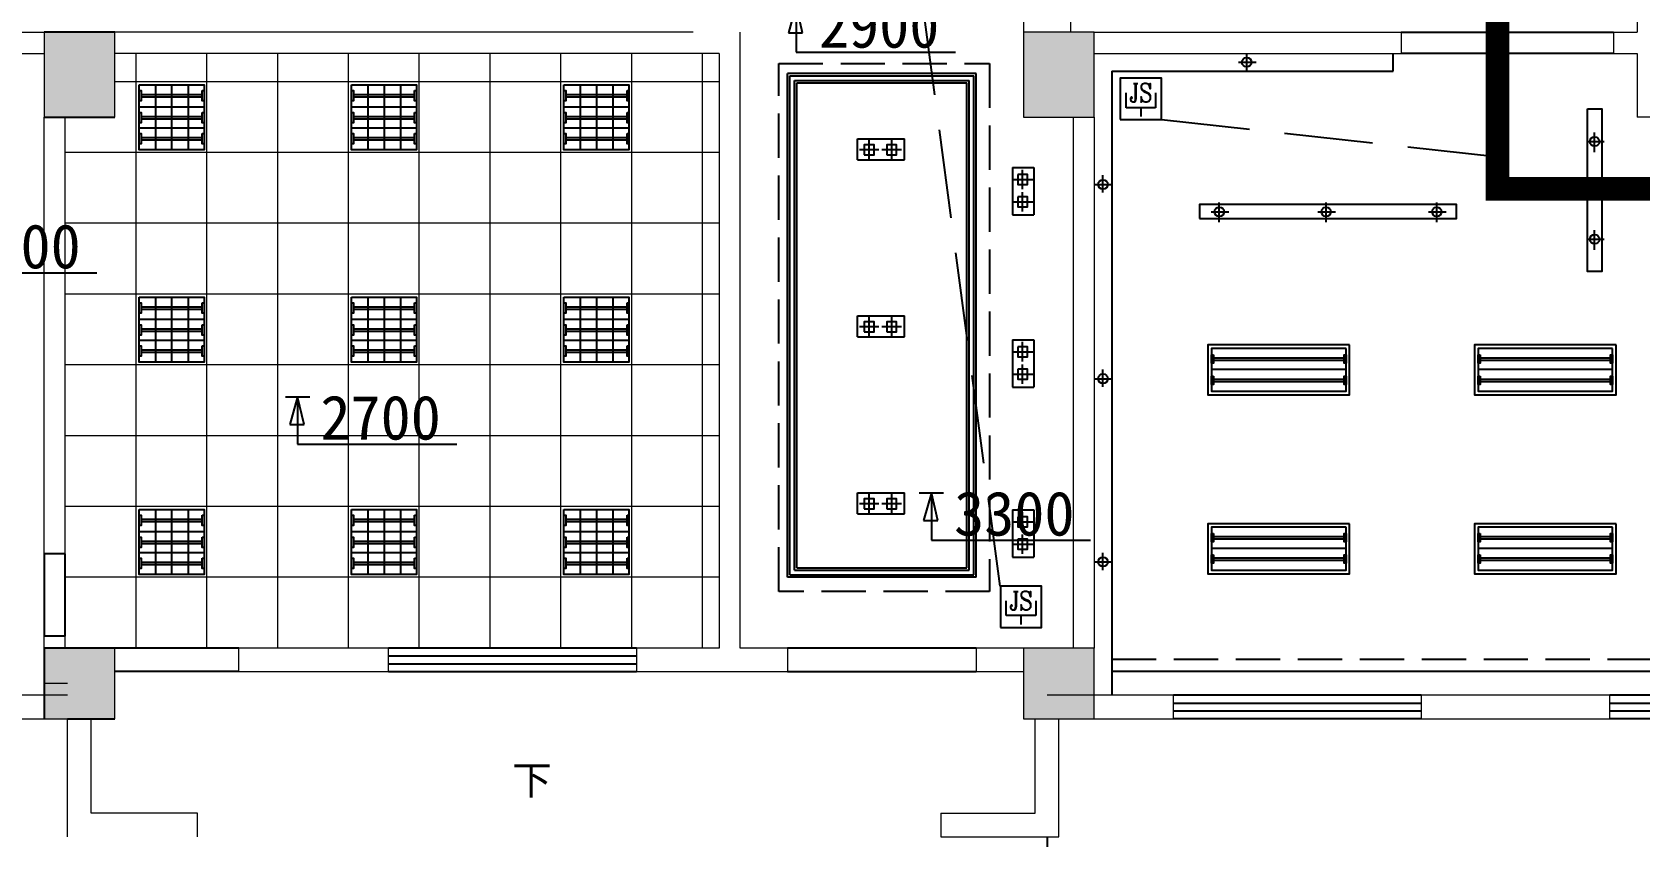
# Model space of a CAD drawing. Extents: x 1487452 to 1619693, y 165319 to 350168.
# Drawn here: x 1584479 to 1598103, y 239539 to 246359 of the extents above; entities that cross this region are included whole.
import ezdxf
from ezdxf.enums import TextEntityAlignment as Align

# ---------------------------------------------------------------- set-up
doc = ezdxf.new("R2010")
doc.units = 0
doc.header["$LTSCALE"] = 1000
doc.header["$MEASUREMENT"] = 0
doc.linetypes.add('DASH', pattern=[0.35, 0.25, -0.1])
doc.linetypes.add('DOTE', pattern=[2.42, 2, -0.2, 0.02, -0.2])
doc.layers.get('0').update_dxf_attribs({"linetype": 'CONTINUOUS'})
for name, color, linetype in [('COLUMN', 9, 'CONTINUOUS'), ('DIME', 3, 'CONTINUOUS'), ('DOTE', 1, 'DOTE'), ('G', 4, 'CONTINUOUS'), ('WALL', 4, 'CONTINUOUS'), ('WINDOW', 2, 'CONTINUOUS'), ('经济技术指标', 7, 'CONTINUOUS')]:
    doc.layers.add(name, color=color, linetype=linetype)
doc.styles.add('_COMPLEX', font='COMPLEX', dxfattribs={"width": 0.6})
doc.styles.add('DIM_FONT', font='SIMPLEX.shx', dxfattribs={"width": 0.8})
doc.styles.add('HZ', font='txt.shx', dxfattribs={"height": 3, "bigfont": 'hztxt.shx'})
doc.styles.add('黑体', font='SIMHEI.TTF')

# ---------------------------------------------------------------- blocks, each defined once
blk = doc.blocks.new('$TCHSYS$WIN2D')
for p, q in [((-0.5, 0.5), (0.5, 0.5)), ((0.5, 0.1667), (-0.5, 0.1667)), ((0.5, -0.1667), (-0.5, -0.1667)), ((-0.5, -0.5), (0.5, -0.5))]:
    blk.add_line(p, q)
blk = doc.blocks.new('hnghfdsgfds')
at = {"layer": '经济技术指标', "color": 251}
for p, q in [((1408938, 227370), (1408938, 227550)), ((1408938, 227550), (1409338, 227550)), ((1409338, 227370), (1409338, 227550)), ((1408938, 227370), (1409338, 227370))]:
    blk.add_line(p, q, dxfattribs=at)
at = {"layer": '经济技术指标', "color": 250}
for p, q in [((1409039, 227376), (1409039, 227541)), ((1409229, 227376), (1409229, 227541)), ((1409121, 227456), (1408956, 227456)), ((1409311, 227456), (1409146, 227456))]:
    blk.add_line(p, q, dxfattribs=at)
for points in [[(1408997, 227414), (1409081, 227414), (1409081, 227498), (1408997, 227498)], [(1409187, 227414), (1409271, 227414), (1409271, 227498), (1409187, 227498)]]:
    blk.add_lwpolyline(points, close=True, dxfattribs=at)
blk = doc.blocks.new('_LINKPT1')
blk.add_line((0, 0), (0, 0))
blk = doc.blocks.new('KJYTHFD')
at = {"color": 3}
for p, q in [((1522355, 290602), (1522355, 290727)), ((1522605, 290602), (1522355, 290602)), ((1522480, 290602), (1522480, 290527)), ((1522605, 290727), (1522605, 290602))]:
    blk.add_line(p, q, dxfattribs=at)
blk.add_lwpolyline([(1522305, 290502), (1522655, 290502), (1522655, 290852), (1522305, 290852)], close=True, dxfattribs=at)
for p in [(1522480, 290852), (1522305, 290677), (1522655, 290677), (1522480, 290502)]:
    blk.add_blockref('_LINKPT1', p, dxfattribs=at)
at = {"color": 3, "style": '_COMPLEX', "width": 0.8}
blk.add_text('JS', height=160, dxfattribs=at).set_placement((1522480, 290728), align=Align.MIDDLE)
at = {"color": 3, "style": 'DIM_FONT', "width": 0.8, "flags": 9}
blk.add_attdef('A', (1522480, 290677), '', height=0.01, dxfattribs=at)

msp = doc.modelspace()

# ---------------------------------------------------------------- hatches: boundary and pattern name
at = {"lineweight": 13}
for points in [[(1584579.8, 245639.1), (1585179.8, 245639.1), (1585179.8, 246359.1), (1584579.8, 246359.1)], [(1592879.8, 245639.1), (1593479.8, 245639.1), (1593479.8, 246359.1), (1592879.8, 246359.1)], [(1584579.8, 240539.1), (1585179.8, 240539.1), (1585179.8, 241139.1), (1584579.8, 241139.1)], [(1592879.8, 240539.1), (1593479.8, 240539.1), (1593479.8, 241139.1), (1592879.8, 241139.1)]]:
    msp.add_hatch(color=256, dxfattribs=at).paths.add_polyline_path(points)

# ---------------------------------------------------------------- linework, layer by layer
for p, q in [((1598079.8, 250939.1), (1598079.8, 246359.1)), ((1592879.8, 246659.3), (1592879.8, 246359.1)), ((1593279.8, 246359.1), (1593279.8, 246659.3)), ((1583768.8, 246359.1), (1584579.8, 246359.1)), ((1584579.8, 246359.1), (1584579.8, 245639.1)), ((1585179.8, 245639.1), (1585179.8, 246359.1)), ((1590079.8, 246359.1), (1585179.8, 246359.1)), ((1590479.8, 241139.1), (1590479.8, 246359.1)), ((1593479.8, 246359.1), (1592879.8, 246359.1)), ((1592879.8, 246359.1), (1592879.8, 245639.1)), ((1593479.8, 245639.1), (1593479.8, 246359.1)), ((1593479.8, 246359.1), (1596079.8, 246359.1)), ((1596079.8, 246359.1), (1596079.8, 246179.1)), ((1597879.8, 246359.1), (1597879.8, 246179.1)), ((1597879.8, 246359.1), (1598079.8, 246359.1)), ((1583883.9, 246179.1), (1584579.8, 246179.1)), ((1590299.8, 246179.1), (1585179.8, 246179.1)), ((1590299.8, 246179.1), (1590299.8, 241139.1)), ((1593479.8, 246179.1), (1596079.8, 246179.1)), ((1597879.8, 246179.1), (1598079.8, 246179.1)), ((1598079.8, 246179.1), (1598079.8, 245639.1)), ((1584579.8, 241939.1), (1584579.8, 245639.1)), ((1584759.8, 241939.1), (1584759.8, 245639.1)), ((1592879.8, 245639.1), (1593479.8, 245639.1)), ((1593299.8, 245639.1), (1593299.8, 241139.1)), ((1593479.8, 245639.1), (1593479.8, 241139.1)), ((1601279.8, 245639.1), (1598079.8, 245639.1)), ((1584579.8, 241139.1), (1584579.8, 241239.1)), ((1584759.8, 241139.1), (1584759.8, 241239.1)), ((1585179.8, 240539.1), (1585179.8, 241139.1)), ((1586229.8, 240939.1), (1586229.8, 241139.1)), ((1587499.8, 241139.1), (1586229.8, 241139.1)), ((1587499.8, 240939.1), (1587499.8, 241139.1)), ((1590299.8, 241139.1), (1589599.8, 241139.1)), ((1589599.8, 241139.1), (1589599.8, 240939.1)), ((1590879.8, 241139.1), (1590479.8, 241139.1)), ((1590879.8, 241139.1), (1590879.8, 240939.1)), ((1592879.8, 241139.1), (1592479.8, 241139.1)), ((1592479.8, 241139.1), (1592479.8, 240939.1)), ((1593479.8, 241139.1), (1592879.8, 241139.1)), ((1592879.8, 241139.1), (1592879.8, 240539.1)), ((1593479.8, 240539.1), (1593479.8, 241139.1)), ((1586229.8, 240939.1), (1587499.8, 240939.1)), ((1589599.8, 240939.1), (1590879.8, 240939.1)), ((1592479.8, 240939.1), (1592879.8, 240939.1)), ((1584779.8, 240739.1), (1583799.8, 240739.1)), ((1584779.8, 240839.1), (1584579.8, 240839.1)), ((1584579.8, 240539.1), (1584579.8, 240739.1)), ((1594149.8, 240739.1), (1593079.8, 240739.1)), ((1594149.8, 240539.1), (1594149.8, 240739.1)), ((1596249.8, 240739.1), (1596249.8, 240539.1)), ((1597849.8, 240739.1), (1596249.8, 240739.1)), ((1597849.8, 240539.1), (1597849.8, 240739.1)), ((1583799.8, 240539.1), (1584979.8, 240539.1)), ((1584779.8, 239539.1), (1584779.8, 240539.1)), ((1584979.8, 239739.1), (1584979.8, 240539.1)), ((1592879.8, 240539.1), (1593479.8, 240539.1)), ((1592979.8, 239739.1), (1592979.8, 240539.1)), ((1593079.8, 240539.1), (1594149.8, 240539.1)), ((1593179.8, 239539.1), (1593179.8, 240539.1)), ((1596249.8, 240539.1), (1597849.8, 240539.1)), ((1585879.8, 239739.1), (1584979.8, 239739.1)), ((1585879.8, 239539.1), (1585879.8, 239739.1)), ((1592179.8, 239739.1), (1592979.8, 239739.1)), ((1592179.8, 239739.1), (1592179.8, 239539.1)), ((1592179.8, 239539.1), (1593179.8, 239539.1))]:
    msp.add_line(p, q, dxfattribs=at)
at = {"color": 1}
for p, q in [((1590953.7, 246589.5), (1590887.5, 246354.4)), ((1590953.7, 246589.5), (1590953.7, 246188.4)), ((1591008, 246354.4), (1590953.7, 246589.5)), ((1590887.5, 246354.4), (1591008, 246354.4)), ((1590953.7, 246188.4), (1592303.5, 246188.4)), ((1583677.3, 244318), (1585027.1, 244318)), ((1586625.5, 243267.7), (1586832.1, 243267.7)), ((1586728.8, 243267.7), (1586662.7, 243032.6)), ((1586728.8, 243267.7), (1586728.8, 242866.6)), ((1586783.2, 243032.6), (1586728.8, 243267.7)), ((1586662.7, 243032.6), (1586783.2, 243032.6)), ((1586728.8, 242866.6), (1588078.6, 242866.6)), ((1591995.6, 242454.2), (1592202.2, 242454.2)), ((1592098.9, 242454.2), (1592032.8, 242219.1)), ((1592098.9, 242454.2), (1592098.9, 242053.1)), ((1592153.3, 242219.1), (1592098.9, 242454.2)), ((1592032.8, 242219.1), (1592153.3, 242219.1)), ((1592098.9, 242053.1), (1593448.7, 242053.1))]:
    msp.add_line(p, q, dxfattribs=at)
at = {"color": 251, "lineweight": 13}
for p, q in [((1585359.8, 241139.1), (1585359.8, 246179.1)), ((1585959.8, 241139.1), (1585959.8, 246179.1)), ((1586559.8, 241139.1), (1586559.8, 246179.1)), ((1587159.8, 241139.1), (1587159.8, 246179.1)), ((1587759.8, 241139.1), (1587759.8, 246179.1)), ((1588359.8, 241139.1), (1588359.8, 246179.1)), ((1588959.8, 241139.1), (1588959.8, 246179.1)), ((1589559.8, 241139.1), (1589559.8, 246179.1)), ((1590159.8, 241139.1), (1590159.8, 246179.1)), ((1590299.8, 245939.1), (1585179.8, 245939.1)), ((1590299.8, 245339.1), (1584759.8, 245339.1)), ((1590299.8, 244739.1), (1584759.8, 244739.1)), ((1590299.8, 244139.1), (1584759.8, 244139.1)), ((1590299.8, 243539.1), (1584759.8, 243539.1)), ((1590299.8, 242939.1), (1584759.8, 242939.1)), ((1590299.8, 242339.1), (1584759.8, 242339.1)), ((1590299.8, 241739.1), (1584759.8, 241739.1))]:
    msp.add_line(p, q, dxfattribs=at)
at = {"layer": 'COLUMN', "linetype": 'Continuous'}
for p, q in [((1585179.8, 246359.1), (1584579.8, 246359.1)), ((1584579.8, 245639.1), (1585179.8, 245639.1)), ((1584759.8, 241939.1), (1584579.8, 241939.1)), ((1584759.8, 241239.1), (1584579.8, 241239.1)), ((1585179.8, 241139.1), (1584579.8, 241139.1)), ((1584579.8, 241139.1), (1584579.8, 240539.1)), ((1584779.8, 240539.1), (1585179.8, 240539.1))]:
    msp.add_line(p, q, dxfattribs=at)
at = {"layer": 'DIME', "color": 251, "ltscale": 0.4}
for p, q in [((1596079.8, 246359.1), (1597879.8, 246359.1)), ((1596013.3, 246029.1), (1596013.3, 246179.1)), ((1597879.8, 246179.1), (1596079.8, 246179.1)), ((1590879.8, 241739.1), (1590879.8, 246009.1)), ((1592479.8, 246009.1), (1590879.8, 246009.1)), ((1590959.8, 241819.1), (1590959.8, 245929.1)), ((1590959.8, 245929.1), (1592399.8, 245929.1)), ((1592399.8, 241819.1), (1592399.8, 245929.1)), ((1592479.8, 241739.1), (1592479.8, 246009.1)), ((1593629.8, 246029.1), (1596013.3, 246029.1)), ((1593629.8, 246029.1), (1593629.8, 240739.1)), ((1595613.3, 243499.7), (1594473.3, 243499.7)), ((1597871.9, 243499.7), (1596731.9, 243499.7)), ((1595613.3, 241984.3), (1594473.3, 241984.3)), ((1597871.9, 241984.3), (1596731.9, 241984.3)), ((1584579.8, 241939.1), (1584579.8, 241239.1)), ((1584759.8, 241239.1), (1584759.8, 241939.1)), ((1592479.8, 241739.1), (1590879.8, 241739.1)), ((1590959.8, 241819.1), (1592399.8, 241819.1)), ((1586229.8, 241139.1), (1585179.8, 241139.1)), ((1592479.8, 241139.1), (1590879.8, 241139.1)), ((1586229.8, 240939.1), (1585179.8, 240939.1)), ((1590879.8, 240939.1), (1592479.8, 240939.1)), ((1601279.8, 240939.1), (1593629.8, 240939.1))]:
    msp.add_line(p, q, dxfattribs=at)
at = {"layer": 'DIME', "color": 250, "ltscale": 0.4}
for p, q in [((1594701.8, 246104.1), (1594850.8, 246104.1)), ((1594771.1, 246034.7), (1594771.1, 246181.5)), ((1585523.1, 245913.3), (1585523.1, 245361.9)), ((1585661.1, 245913.3), (1585661.1, 245361.9)), ((1585800.7, 245913.3), (1585800.7, 245361.9)), ((1587323.1, 245913.3), (1587323.1, 245361.9)), ((1587461.1, 245913.3), (1587461.1, 245361.9)), ((1587600.7, 245913.3), (1587600.7, 245361.9)), ((1589123.1, 245913.3), (1589123.1, 245361.9)), ((1589261.1, 245913.3), (1589261.1, 245361.9)), ((1589400.7, 245913.3), (1589400.7, 245361.9)), ((1590899.8, 245989.1), (1592459.8, 245989.1)), ((1590899.8, 241759.1), (1590899.8, 245989.1)), ((1590939.8, 245949.1), (1592419.8, 245949.1)), ((1590939.8, 241799.1), (1590939.8, 245949.1)), ((1592419.8, 241799.1), (1592419.8, 245949.1)), ((1592459.8, 241759.1), (1592459.8, 245989.1)), ((1585402.1, 245831.8), (1585920.2, 245831.8)), ((1585402.1, 245811.8), (1585920.2, 245811.8)), ((1587202.1, 245831.8), (1587720.2, 245831.8)), ((1587202.1, 245811.8), (1587720.2, 245811.8)), ((1589002.1, 245831.8), (1589520.2, 245831.8)), ((1589002.1, 245811.8), (1589520.2, 245811.8)), ((1585385.8, 245725.8), (1585936.5, 245725.8)), ((1585402.1, 245644.3), (1585920.2, 245644.3)), ((1587185.8, 245725.8), (1587736.5, 245725.8)), ((1587202.1, 245644.3), (1587720.2, 245644.3)), ((1588985.8, 245725.8), (1589536.5, 245725.8)), ((1589002.1, 245644.3), (1589520.2, 245644.3)), ((1585385.8, 245548.6), (1585936.5, 245548.6)), ((1585402.1, 245624.3), (1585920.2, 245624.3)), ((1587185.8, 245548.6), (1587736.5, 245548.6)), ((1587202.1, 245624.3), (1587720.2, 245624.3)), ((1588985.8, 245548.6), (1589536.5, 245548.6)), ((1589002.1, 245624.3), (1589520.2, 245624.3)), ((1597720, 245342.2), (1597720, 245508.9)), ((1585402.1, 245467.1), (1585920.2, 245467.1)), ((1585402.1, 245447.1), (1585920.2, 245447.1)), ((1587202.1, 245467.1), (1587720.2, 245467.1)), ((1587202.1, 245447.1), (1587720.2, 245447.1)), ((1589002.1, 245467.1), (1589520.2, 245467.1)), ((1589002.1, 245447.1), (1589520.2, 245447.1)), ((1597650.7, 245431.5), (1597799.7, 245431.5)), ((1593553.6, 244999.1), (1593553.6, 245145.8)), ((1593484.3, 245068.4), (1593633.3, 245068.4)), ((1594470.1, 244836.6), (1594619.1, 244836.6)), ((1594539.4, 244747.3), (1594539.4, 244914)), ((1595374.5, 244836.6), (1595523.5, 244836.6)), ((1595443.8, 244747.3), (1595443.8, 244914)), ((1596312.8, 244836.6), (1596461.8, 244836.6)), ((1596382.1, 244747.3), (1596382.1, 244914)), ((1597650.7, 244603.9), (1597799.7, 244603.9)), ((1597720, 244514.5), (1597720, 244681.3)), ((1585402.1, 244031.8), (1585920.2, 244031.8)), ((1585402.1, 244011.8), (1585920.2, 244011.8)), ((1585523.1, 244113.3), (1585523.1, 243561.9)), ((1585661.1, 244113.3), (1585661.1, 243561.9)), ((1585800.7, 244113.3), (1585800.7, 243561.9)), ((1587202.1, 244031.8), (1587720.2, 244031.8)), ((1587202.1, 244011.8), (1587720.2, 244011.8)), ((1587323.1, 244113.3), (1587323.1, 243561.9)), ((1587461.1, 244113.3), (1587461.1, 243561.9)), ((1587600.7, 244113.3), (1587600.7, 243561.9)), ((1589002.1, 244031.8), (1589520.2, 244031.8)), ((1589002.1, 244011.8), (1589520.2, 244011.8)), ((1589123.1, 244113.3), (1589123.1, 243561.9)), ((1589261.1, 244113.3), (1589261.1, 243561.9)), ((1589400.7, 244113.3), (1589400.7, 243561.9)), ((1585385.8, 243925.8), (1585936.5, 243925.8)), ((1587185.8, 243925.8), (1587736.5, 243925.8)), ((1588985.8, 243925.8), (1589536.5, 243925.8)), ((1585385.8, 243748.6), (1585936.5, 243748.6)), ((1585402.1, 243844.3), (1585920.2, 243844.3)), ((1585402.1, 243824.3), (1585920.2, 243824.3)), ((1587185.8, 243748.6), (1587736.5, 243748.6)), ((1587202.1, 243844.3), (1587720.2, 243844.3)), ((1587202.1, 243824.3), (1587720.2, 243824.3)), ((1588985.8, 243748.6), (1589536.5, 243748.6)), ((1589002.1, 243844.3), (1589520.2, 243844.3)), ((1589002.1, 243824.3), (1589520.2, 243824.3)), ((1585402.1, 243667.1), (1585920.2, 243667.1)), ((1585402.1, 243647.1), (1585920.2, 243647.1)), ((1587202.1, 243667.1), (1587720.2, 243667.1)), ((1587202.1, 243647.1), (1587720.2, 243647.1)), ((1589002.1, 243667.1), (1589520.2, 243667.1)), ((1589002.1, 243647.1), (1589520.2, 243647.1)), ((1594489.9, 243599.3), (1595596.6, 243599.3)), ((1596748.5, 243599.3), (1597855.2, 243599.3)), ((1593553.6, 243352.9), (1593553.6, 243499.7)), ((1594489.9, 243579.3), (1595596.6, 243579.3)), ((1596748.5, 243579.3), (1597855.2, 243579.3)), ((1593484.3, 243422.2), (1593633.3, 243422.2)), ((1594489.9, 243418.5), (1595596.6, 243418.5)), ((1594489.9, 243398.5), (1595596.6, 243398.5)), ((1596748.5, 243418.5), (1597855.2, 243418.5)), ((1596748.5, 243398.5), (1597855.2, 243398.5)), ((1585402.1, 242231.8), (1585920.2, 242231.8)), ((1585523.1, 242313.3), (1585523.1, 241761.9)), ((1585661.1, 242313.3), (1585661.1, 241761.9)), ((1585800.7, 242313.3), (1585800.7, 241761.9)), ((1587202.1, 242231.8), (1587720.2, 242231.8)), ((1587323.1, 242313.3), (1587323.1, 241761.9)), ((1587461.1, 242313.3), (1587461.1, 241761.9)), ((1587600.7, 242313.3), (1587600.7, 241761.9)), ((1589002.1, 242231.8), (1589520.2, 242231.8)), ((1589123.1, 242313.3), (1589123.1, 241761.9)), ((1589261.1, 242313.3), (1589261.1, 241761.9)), ((1589400.7, 242313.3), (1589400.7, 241761.9)), ((1585385.8, 242125.8), (1585936.5, 242125.8)), ((1585402.1, 242211.8), (1585920.2, 242211.8)), ((1587185.8, 242125.8), (1587736.5, 242125.8)), ((1587202.1, 242211.8), (1587720.2, 242211.8)), ((1588985.8, 242125.8), (1589536.5, 242125.8)), ((1589002.1, 242211.8), (1589520.2, 242211.8)), ((1585402.1, 242044.3), (1585920.2, 242044.3)), ((1585402.1, 242024.3), (1585920.2, 242024.3)), ((1587202.1, 242044.3), (1587720.2, 242044.3)), ((1587202.1, 242024.3), (1587720.2, 242024.3)), ((1589002.1, 242044.3), (1589520.2, 242044.3)), ((1589002.1, 242024.3), (1589520.2, 242024.3)), ((1594489.9, 242083.8), (1595596.6, 242083.8)), ((1594489.9, 242063.8), (1595596.6, 242063.8)), ((1596748.5, 242083.8), (1597855.2, 242083.8)), ((1596748.5, 242063.8), (1597855.2, 242063.8)), ((1585385.8, 241948.6), (1585936.5, 241948.6)), ((1585402.1, 241867.1), (1585920.2, 241867.1)), ((1585402.1, 241847.1), (1585920.2, 241847.1)), ((1587185.8, 241948.6), (1587736.5, 241948.6)), ((1587202.1, 241867.1), (1587720.2, 241867.1)), ((1587202.1, 241847.1), (1587720.2, 241847.1)), ((1588985.8, 241948.6), (1589536.5, 241948.6)), ((1589002.1, 241867.1), (1589520.2, 241867.1)), ((1589002.1, 241847.1), (1589520.2, 241847.1)), ((1593484.3, 241869.1), (1593633.3, 241869.1)), ((1593553.6, 241799.7), (1593553.6, 241946.5)), ((1594489.9, 241903.1), (1595596.6, 241903.1)), ((1594489.9, 241883.1), (1595596.6, 241883.1)), ((1596748.5, 241903.1), (1597855.2, 241903.1)), ((1596748.5, 241883.1), (1597855.2, 241883.1)), ((1590899.8, 241759.1), (1592459.8, 241759.1)), ((1590939.8, 241799.1), (1592419.8, 241799.1))]:
    msp.add_line(p, q, dxfattribs=at)
at = {"layer": 'DIME', "color": 250, "linetype": 'DASH', "ltscale": 1.5}
msp.add_line((1593629.8, 241045.5), (1601279.8, 241045.5), dxfattribs=at)
at = {"layer": 'DIME', "color": 4, "ltscale": 0.4, "const_width": 200}
msp.add_lwpolyline([(1608607, 245031.3), (1596897.1, 245031.3), (1596897.1, 248619.6), (1574915.6, 248619.6)], dxfattribs=at)
at = {"layer": 'DIME', "color": 250, "linetype": 'DASH', "ltscale": 1.5}
msp.add_lwpolyline([(1590805.8, 246092), (1592592.9, 246092), (1592592.9, 241619.1), (1590805.8, 241619.1)], close=True, dxfattribs=at)
at = {"layer": 'DIME', "color": 251, "ltscale": 0.4}
for points in [[(1585385.8, 245913.3), (1585936.5, 245913.3), (1585936.5, 245361.9), (1585385.8, 245361.9)], [(1587185.8, 245913.3), (1587736.5, 245913.3), (1587736.5, 245361.9), (1587185.8, 245361.9)], [(1588985.8, 245913.3), (1589536.5, 245913.3), (1589536.5, 245361.9), (1588985.8, 245361.9)], [(1597660.4, 245709.4), (1597779.9, 245709.4), (1597779.9, 244329.5), (1597660.4, 244329.5)], [(1594370.1, 244779.1), (1596549.6, 244779.1), (1596549.6, 244899.1), (1594370.1, 244899.1)], [(1585385.8, 244113.3), (1585936.5, 244113.3), (1585936.5, 243561.9), (1585385.8, 243561.9)], [(1587185.8, 244113.3), (1587736.5, 244113.3), (1587736.5, 243561.9), (1587185.8, 243561.9)], [(1588985.8, 244113.3), (1589536.5, 244113.3), (1589536.5, 243561.9), (1588985.8, 243561.9)], [(1595643.3, 243708.5), (1594443.3, 243708.5), (1594443.3, 243285), (1595643.3, 243285)], [(1595613.3, 243678.5), (1594473.3, 243678.5), (1594473.3, 243315), (1595613.3, 243315)], [(1597901.9, 243708.5), (1596701.9, 243708.5), (1596701.9, 243285), (1597901.9, 243285)], [(1597871.9, 243678.5), (1596731.9, 243678.5), (1596731.9, 243315), (1597871.9, 243315)], [(1585385.8, 242313.3), (1585936.5, 242313.3), (1585936.5, 241761.9), (1585385.8, 241761.9)], [(1585385.8, 242265.7), (1585402.1, 242265.7), (1585402.1, 242177.9), (1585385.8, 242177.9)], [(1585920.2, 242265.7), (1585936.5, 242265.7), (1585936.5, 242177.9), (1585920.2, 242177.9)], [(1587185.8, 242313.3), (1587736.5, 242313.3), (1587736.5, 241761.9), (1587185.8, 241761.9)], [(1588985.8, 242313.3), (1589536.5, 242313.3), (1589536.5, 241761.9), (1588985.8, 241761.9)], [(1595643.3, 242193.1), (1594443.3, 242193.1), (1594443.3, 241769.6), (1595643.3, 241769.6)], [(1595613.3, 242163.1), (1594473.3, 242163.1), (1594473.3, 241799.6), (1595613.3, 241799.6)], [(1597901.9, 242193.1), (1596701.9, 242193.1), (1596701.9, 241769.6), (1597901.9, 241769.6)], [(1597871.9, 242163.1), (1596731.9, 242163.1), (1596731.9, 241799.6), (1597871.9, 241799.6)]]:
    msp.add_lwpolyline(points, close=True, dxfattribs=at)
at = {"layer": 'DIME', "color": 250, "ltscale": 0.4}
for points in [[(1585385.8, 245865.7), (1585402.1, 245865.7), (1585402.1, 245777.9), (1585385.8, 245777.9)], [(1585920.2, 245865.7), (1585936.5, 245865.7), (1585936.5, 245777.9), (1585920.2, 245777.9)], [(1587185.8, 245865.7), (1587202.1, 245865.7), (1587202.1, 245777.9), (1587185.8, 245777.9)], [(1587720.2, 245865.7), (1587736.5, 245865.7), (1587736.5, 245777.9), (1587720.2, 245777.9)], [(1588985.8, 245865.7), (1589002.1, 245865.7), (1589002.1, 245777.9), (1588985.8, 245777.9)], [(1589520.2, 245865.7), (1589536.5, 245865.7), (1589536.5, 245777.9), (1589520.2, 245777.9)], [(1585385.8, 245678.2), (1585402.1, 245678.2), (1585402.1, 245590.4), (1585385.8, 245590.4)], [(1585920.2, 245678.2), (1585936.5, 245678.2), (1585936.5, 245590.4), (1585920.2, 245590.4)], [(1587185.8, 245678.2), (1587202.1, 245678.2), (1587202.1, 245590.4), (1587185.8, 245590.4)], [(1587720.2, 245678.2), (1587736.5, 245678.2), (1587736.5, 245590.4), (1587720.2, 245590.4)], [(1588985.8, 245678.2), (1589002.1, 245678.2), (1589002.1, 245590.4), (1588985.8, 245590.4)], [(1589520.2, 245678.2), (1589536.5, 245678.2), (1589536.5, 245590.4), (1589520.2, 245590.4)], [(1585385.8, 245501), (1585402.1, 245501), (1585402.1, 245413.2), (1585385.8, 245413.2)], [(1585920.2, 245501), (1585936.5, 245501), (1585936.5, 245413.2), (1585920.2, 245413.2)], [(1587185.8, 245501), (1587202.1, 245501), (1587202.1, 245413.2), (1587185.8, 245413.2)], [(1587720.2, 245501), (1587736.5, 245501), (1587736.5, 245413.2), (1587720.2, 245413.2)], [(1588985.8, 245501), (1589002.1, 245501), (1589002.1, 245413.2), (1588985.8, 245413.2)], [(1589520.2, 245501), (1589536.5, 245501), (1589536.5, 245413.2), (1589520.2, 245413.2)], [(1585385.8, 244065.7), (1585402.1, 244065.7), (1585402.1, 243977.9), (1585385.8, 243977.9)], [(1585920.2, 244065.7), (1585936.5, 244065.7), (1585936.5, 243977.9), (1585920.2, 243977.9)], [(1587185.8, 244065.7), (1587202.1, 244065.7), (1587202.1, 243977.9), (1587185.8, 243977.9)], [(1587720.2, 244065.7), (1587736.5, 244065.7), (1587736.5, 243977.9), (1587720.2, 243977.9)], [(1588985.8, 244065.7), (1589002.1, 244065.7), (1589002.1, 243977.9), (1588985.8, 243977.9)], [(1589520.2, 244065.7), (1589536.5, 244065.7), (1589536.5, 243977.9), (1589520.2, 243977.9)], [(1585385.8, 243878.2), (1585402.1, 243878.2), (1585402.1, 243790.4), (1585385.8, 243790.4)], [(1585920.2, 243878.2), (1585936.5, 243878.2), (1585936.5, 243790.4), (1585920.2, 243790.4)], [(1587185.8, 243878.2), (1587202.1, 243878.2), (1587202.1, 243790.4), (1587185.8, 243790.4)], [(1587720.2, 243878.2), (1587736.5, 243878.2), (1587736.5, 243790.4), (1587720.2, 243790.4)], [(1588985.8, 243878.2), (1589002.1, 243878.2), (1589002.1, 243790.4), (1588985.8, 243790.4)], [(1589520.2, 243878.2), (1589536.5, 243878.2), (1589536.5, 243790.4), (1589520.2, 243790.4)], [(1585385.8, 243701), (1585402.1, 243701), (1585402.1, 243613.2), (1585385.8, 243613.2)], [(1585920.2, 243701), (1585936.5, 243701), (1585936.5, 243613.2), (1585920.2, 243613.2)], [(1587185.8, 243701), (1587202.1, 243701), (1587202.1, 243613.2), (1587185.8, 243613.2)], [(1587720.2, 243701), (1587736.5, 243701), (1587736.5, 243613.2), (1587720.2, 243613.2)], [(1588985.8, 243701), (1589002.1, 243701), (1589002.1, 243613.2), (1588985.8, 243613.2)], [(1589520.2, 243701), (1589536.5, 243701), (1589536.5, 243613.2), (1589520.2, 243613.2)], [(1594489.9, 243624.4), (1594489.9, 243554.1), (1594473.3, 243554.1), (1594473.3, 243624.4)], [(1595613.3, 243624.4), (1595613.3, 243554.1), (1595596.6, 243554.1), (1595596.6, 243624.4)], [(1596748.5, 243624.4), (1596748.5, 243554.1), (1596731.9, 243554.1), (1596731.9, 243624.4)], [(1597871.9, 243624.4), (1597871.9, 243554.1), (1597855.2, 243554.1), (1597855.2, 243624.4)], [(1594489.9, 243443.6), (1594489.9, 243373.4), (1594473.3, 243373.4), (1594473.3, 243443.6)], [(1595613.3, 243443.6), (1595613.3, 243373.4), (1595596.6, 243373.4), (1595596.6, 243443.6)], [(1596748.5, 243443.6), (1596748.5, 243373.4), (1596731.9, 243373.4), (1596731.9, 243443.6)], [(1597871.9, 243443.6), (1597871.9, 243373.4), (1597855.2, 243373.4), (1597855.2, 243443.6)], [(1587185.8, 242265.7), (1587202.1, 242265.7), (1587202.1, 242177.9), (1587185.8, 242177.9)], [(1587720.2, 242265.7), (1587736.5, 242265.7), (1587736.5, 242177.9), (1587720.2, 242177.9)], [(1588985.8, 242265.7), (1589002.1, 242265.7), (1589002.1, 242177.9), (1588985.8, 242177.9)], [(1589520.2, 242265.7), (1589536.5, 242265.7), (1589536.5, 242177.9), (1589520.2, 242177.9)], [(1594489.9, 242108.9), (1594489.9, 242038.7), (1594473.3, 242038.7), (1594473.3, 242108.9)], [(1595613.3, 242108.9), (1595613.3, 242038.7), (1595596.6, 242038.7), (1595596.6, 242108.9)], [(1596748.5, 242108.9), (1596748.5, 242038.7), (1596731.9, 242038.7), (1596731.9, 242108.9)], [(1597871.9, 242108.9), (1597871.9, 242038.7), (1597855.2, 242038.7), (1597855.2, 242108.9)], [(1585385.8, 242078.2), (1585402.1, 242078.2), (1585402.1, 241990.4), (1585385.8, 241990.4)], [(1585920.2, 242078.2), (1585936.5, 242078.2), (1585936.5, 241990.4), (1585920.2, 241990.4)], [(1587185.8, 242078.2), (1587202.1, 242078.2), (1587202.1, 241990.4), (1587185.8, 241990.4)], [(1587720.2, 242078.2), (1587736.5, 242078.2), (1587736.5, 241990.4), (1587720.2, 241990.4)], [(1588985.8, 242078.2), (1589002.1, 242078.2), (1589002.1, 241990.4), (1588985.8, 241990.4)], [(1589520.2, 242078.2), (1589536.5, 242078.2), (1589536.5, 241990.4), (1589520.2, 241990.4)], [(1585385.8, 241901), (1585402.1, 241901), (1585402.1, 241813.2), (1585385.8, 241813.2)], [(1585920.2, 241901), (1585936.5, 241901), (1585936.5, 241813.2), (1585920.2, 241813.2)], [(1587185.8, 241901), (1587202.1, 241901), (1587202.1, 241813.2), (1587185.8, 241813.2)], [(1587720.2, 241901), (1587736.5, 241901), (1587736.5, 241813.2), (1587720.2, 241813.2)], [(1588985.8, 241901), (1589002.1, 241901), (1589002.1, 241813.2), (1588985.8, 241813.2)], [(1589520.2, 241901), (1589536.5, 241901), (1589536.5, 241813.2), (1589520.2, 241813.2)], [(1594489.9, 241928.2), (1594489.9, 241857.9), (1594473.3, 241857.9), (1594473.3, 241928.2)], [(1595613.3, 241928.2), (1595613.3, 241857.9), (1595596.6, 241857.9), (1595596.6, 241928.2)], [(1596748.5, 241928.2), (1596748.5, 241857.9), (1596731.9, 241857.9), (1596731.9, 241928.2)], [(1597871.9, 241928.2), (1597871.9, 241857.9), (1597855.2, 241857.9), (1597855.2, 241928.2)]]:
    msp.add_lwpolyline(points, close=True, dxfattribs=at)
for centre in [(1594771.1, 246104.1), (1597720, 245431.5), (1593553.6, 245068.4), (1594539.4, 244836.6), (1595443.8, 244836.6), (1596382.1, 244836.6), (1597720, 244603.9), (1593553.6, 243422.2), (1593553.6, 241869.1)]:
    msp.add_circle(centre, 40, dxfattribs=at)
at = {"layer": 'DOTE', "linetype": 'DOTE'}
msp.add_line((1593079.8, 239539.1), (1593079.8, 238028.1), dxfattribs=at)
at = {"layer": 'G', "color": 2, "linetype": 'DASH', "ltscale": 3}
for p, q in [((1592683.5, 241664), (1591758, 248619.6)), ((1594048.9, 245619.1), (1596897.1, 245303.8))]:
    msp.add_line(p, q, dxfattribs=at)
at = {"layer": 'WINDOW', "linetype": 'Continuous'}
for p, q in [((1589599.8, 241139.1), (1587499.8, 241139.1)), ((1587499.8, 241072.1), (1589599.8, 241072.1)), ((1587499.8, 241006.1), (1589599.8, 241006.1)), ((1587499.8, 240939.1), (1589599.8, 240939.1))]:
    msp.add_line(p, q, dxfattribs=at)
at = {"layer": '经济技术指标', "color": 251}
for p, q in [((1592786.6, 245210.6), (1592966.6, 245210.6)), ((1592786.6, 245210.6), (1592786.6, 244810.6)), ((1592966.6, 245210.6), (1592966.6, 244810.6)), ((1592786.6, 244810.6), (1592966.6, 244810.6)), ((1592786.6, 243751.2), (1592966.6, 243751.2)), ((1592786.6, 243751.2), (1592786.6, 243351.2)), ((1592966.6, 243751.2), (1592966.6, 243351.2)), ((1592786.6, 243351.2), (1592966.6, 243351.2)), ((1592786.6, 242309.8), (1592966.6, 242309.8)), ((1592786.6, 242309.8), (1592786.6, 241909.8)), ((1592966.6, 242309.8), (1592966.6, 241909.8)), ((1592786.6, 241909.8), (1592966.6, 241909.8))]:
    msp.add_line(p, q, dxfattribs=at)
at = {"layer": '经济技术指标', "color": 250}
for p, q in [((1592793.3, 245109.8), (1592958, 245109.8)), ((1592872.8, 245027.8), (1592872.8, 245192.6)), ((1592872.8, 244838.2), (1592872.8, 245003)), ((1592793.3, 244920.2), (1592958, 244920.2)), ((1592872.8, 243568.3), (1592872.8, 243733.2)), ((1592793.3, 243650.3), (1592958, 243650.3)), ((1592793.3, 243460.7), (1592958, 243460.7)), ((1592872.8, 243378.8), (1592872.8, 243543.6)), ((1592872.8, 242126.9), (1592872.8, 242291.7)), ((1592793.3, 242208.9), (1592958, 242208.9)), ((1592872.8, 241937.3), (1592872.8, 242102.1)), ((1592793.3, 242019.3), (1592958, 242019.3))]:
    msp.add_line(p, q, dxfattribs=at)
for points in [[(1592830.8, 245151.8), (1592830.8, 245067.8), (1592914.8, 245067.8), (1592914.8, 245151.8)], [(1592830.8, 244962.2), (1592830.8, 244878.2), (1592914.8, 244878.2), (1592914.8, 244962.2)], [(1592830.8, 243692.3), (1592830.8, 243608.3), (1592914.8, 243608.3), (1592914.8, 243692.3)], [(1592830.8, 243502.7), (1592830.8, 243418.7), (1592914.8, 243418.7), (1592914.8, 243502.7)], [(1592830.8, 242250.9), (1592830.8, 242166.9), (1592914.8, 242166.9), (1592914.8, 242250.9)], [(1592830.8, 242061.3), (1592830.8, 241977.3), (1592914.8, 241977.3), (1592914.8, 242061.3)]]:
    msp.add_lwpolyline(points, close=True, dxfattribs=at)

# ---------------------------------------------------------------- block references
at = {"layer": 'DIME', "color": 1}
for p in [(182533.8, 17905.8), (182533.8, 16405.8), (182533.8, 14905.8)]:
    msp.add_blockref('hnghfdsgfds', p, dxfattribs=at)
at = {"layer": 'G', "color": 1}
for p in [(71394.1, -44883.2), (70378.7, -49188.2)]:
    msp.add_blockref('KJYTHFD', p, dxfattribs=at)
at = {"layer": 'WINDOW', "linetype": 'Continuous', "xscale": 2100, "yscale": -200, "zscale": 2100, "rotation": 180}
for p in [(1595199.8, 240639.1), (1598899.8, 240639.1)]:
    msp.add_blockref('$TCHSYS$WIN2D', p, dxfattribs=at)

# ---------------------------------------------------------------- texts
at = {"color": 1, "char_height": 375, "width": 4080, "attachment_point": 1, "style": 'HZ'}
for s, insert in [('\\pt2250;{\\fSimSun|b0|i0|c134|p2;2900}', (1591146.6, 246602.4)), ('\\pt2250;{\\fSimSun|b0|i0|c134|p2;2700}', (1583870.2, 244732)), ('\\pt2250;{\\fSimSun|b0|i0|c134|p2;2700}', (1586921.8, 243280.6)), ('\\pt2250;{\\fSimSun|b0|i0|c134|p2;3300}', (1592291.9, 242467.1))]:
    msp.add_mtext(s, dxfattribs=dict(at, insert=insert))
at = {"layer": 'WALL', "color": 0, "linetype": 'Continuous', "style": '黑体'}
msp.add_text('下', height=245.8, dxfattribs=at).set_placement((1588546.9, 239897.5))

doc.saveas('drawing.dxf')
